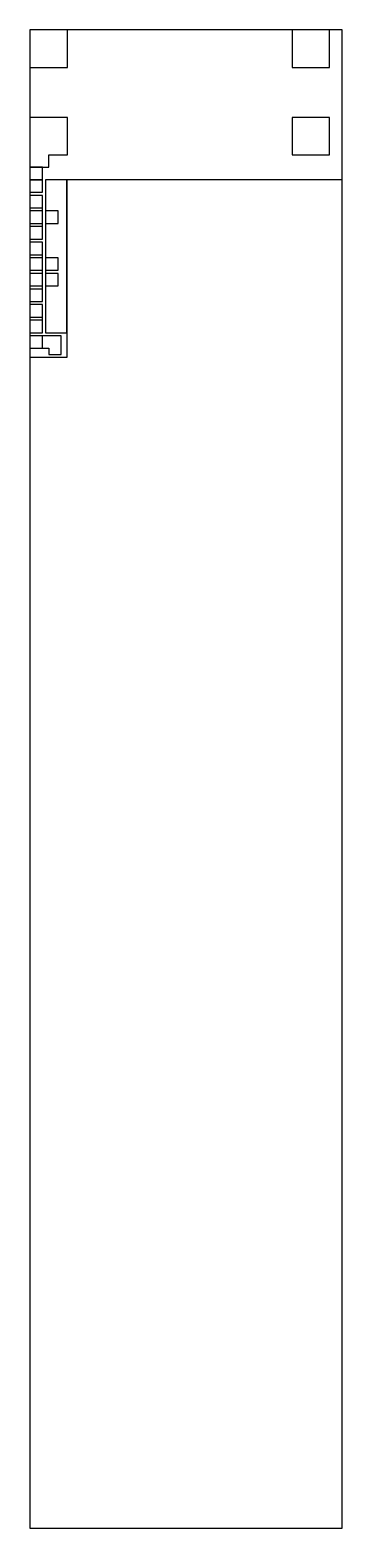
# Model space of a CAD drawing. Extents: x 0 to 25, y -94 to 26.
import ezdxf

# ---------------------------------------------------------------- set-up
doc = ezdxf.new("R2010")
doc.units = 0

msp = doc.modelspace()

# ---------------------------------------------------------------- linework, layer by layer
at = {"layer": 'CU_MACRO'}
for points in [[(0, 14.25), (1, 14.25), (1, 15.25), (0, 15.25)], [(0, -93.75), (25, -93.75), (25, 14.25), (2.95, 14.25), (2.95, 0), (0, 0)]]:
    msp.add_lwpolyline(points, close=True, dxfattribs=at)
at = {"layer": 'FR4_MACRO'}
msp.add_lwpolyline([(0, -93.75), (25, -93.75), (25, 26.25), (0, 26.25)], close=True, dxfattribs=at)
at = {"layer": 'LQW15AN_W05_WPADS_P_1_TIN'}
for points in [[(0, 8), (0, 7), (1, 7), (1, 8)], [(2.25, 7), (2.25, 8), (1.25, 8), (1.25, 7)]]:
    msp.add_lwpolyline(points, close=True, dxfattribs=at)
at = {"layer": 'LQW15AN_W05_WPADS_P_2_TIN'}
for points in [[(0, 6.75), (0, 5.75), (1, 5.75), (1, 6.75)], [(2.25, 5.75), (2.25, 6.75), (1.25, 6.75), (1.25, 5.75)]]:
    msp.add_lwpolyline(points, close=True, dxfattribs=at)
at = {"layer": 'LQW15AN_W05_WPADS_P_TIN'}
for points in [[(0, 11.75), (0, 10.75), (1, 10.75), (1, 11.75)], [(2.25, 10.75), (2.25, 11.75), (1.25, 11.75), (1.25, 10.75)]]:
    msp.add_lwpolyline(points, close=True, dxfattribs=at)
at = {"layer": 'LQW15AN_W05_WPADS_S_1_TIN'}
for points in [[(1, 9.5), (1, 10.5), (0, 10.5), (0, 9.5)], [(1, 8.25), (1, 9.25), (0, 9.25), (0, 8.25)]]:
    msp.add_lwpolyline(points, close=True, dxfattribs=at)
at = {"layer": 'LQW15AN_W05_WPADS_S_2_TIN'}
for points in [[(1, 4.5), (1, 5.5), (0, 5.5), (0, 4.5)], [(1, 3.25), (1, 4.25), (0, 4.25), (0, 3.25)]]:
    msp.add_lwpolyline(points, close=True, dxfattribs=at)
at = {"layer": 'LQW15AN_W05_WPADS_S_3_TIN'}
for points in [[(1, 2), (1, 3), (0, 3), (0, 2)], [(1, 0.75), (1, 1.75), (0, 1.75), (0, 0.75)]]:
    msp.add_lwpolyline(points, close=True, dxfattribs=at)
at = {"layer": 'LQW15AN_W05_WPADS_S_TIN'}
for points in [[(1, 13.25), (1, 14.25), (0, 14.25), (0, 13.25)], [(1, 12), (1, 13), (0, 13), (0, 12)]]:
    msp.add_lwpolyline(points, close=True, dxfattribs=at)
at = {"layer": 'MN_COPPERNN'}
for points in [[(1, 13.25), (1, 14.25), (0, 14.25), (0, 13.25)], [(2.95, 2), (2.95, 14.25), (1.25, 14.25), (1.25, 2)], [(0, 9.5), (1, 9.5), (1, 13), (0, 13)], [(0, 4.5), (1, 4.5), (1, 9.25), (0, 9.25)], [(0, 2), (1, 2), (1, 4.25), (0, 4.25)], [(1.5, 0.25), (2.5, 0.25), (2.5, 1.75), (0, 1.75), (0, 0.75), (1.5, 0.75)]]:
    msp.add_lwpolyline(points, close=True, dxfattribs=at)
at = {"layer": 'NN02-220_TOPROTECT_HCU_WSOLDER_WCUPADS_V1_COPPER_MSS'}
for points in [[(0, 23.25), (3, 23.25), (3, 26.25), (0, 26.25)], [(21, 23.25), (24, 23.25), (24, 26.25), (21, 26.25)], [(1.5, 15.25), (1.5, 16.25), (3, 16.25), (3, 19.25), (0, 19.25), (0, 15.25)], [(21, 16.25), (24, 16.25), (24, 19.25), (21, 19.25)]]:
    msp.add_lwpolyline(points, close=True, dxfattribs=at)
at = {"layer": 'NN02-220_TOPROTECT_HCU_WSOLDER_WCUPADS_V1_LEAD'}
for points in [[(3, 26.25), (0, 26.25), (0, 23.25), (3, 23.25)], [(24, 26.25), (21, 26.25), (21, 23.25), (24, 23.25)], [(3, 19.25), (0, 19.25), (0, 15.25), (1.5, 15.25), (1.5, 16.25), (3, 16.25)], [(24, 19.25), (21, 19.25), (21, 16.25), (24, 16.25)]]:
    msp.add_lwpolyline(points, close=True, dxfattribs=at)

doc.saveas('drawing.dxf')
